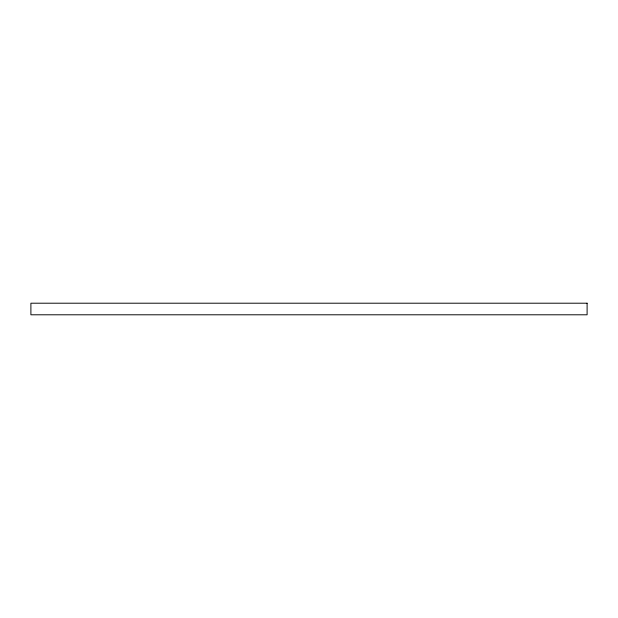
<?xml version="1.0" encoding="UTF-8"?>
<svg xmlns="http://www.w3.org/2000/svg" width="618" height="618" viewBox="0 0 618 618"><rect width="100%" height="100%" fill="white"/><g stroke="black" fill="none" stroke-linecap="round" stroke-linejoin="round"><path stroke-width="0.93" d="M587.1 303.206L30.9 303.206L30.9 314.794L587.1 314.794L587.1 303.206"/></g></svg>
